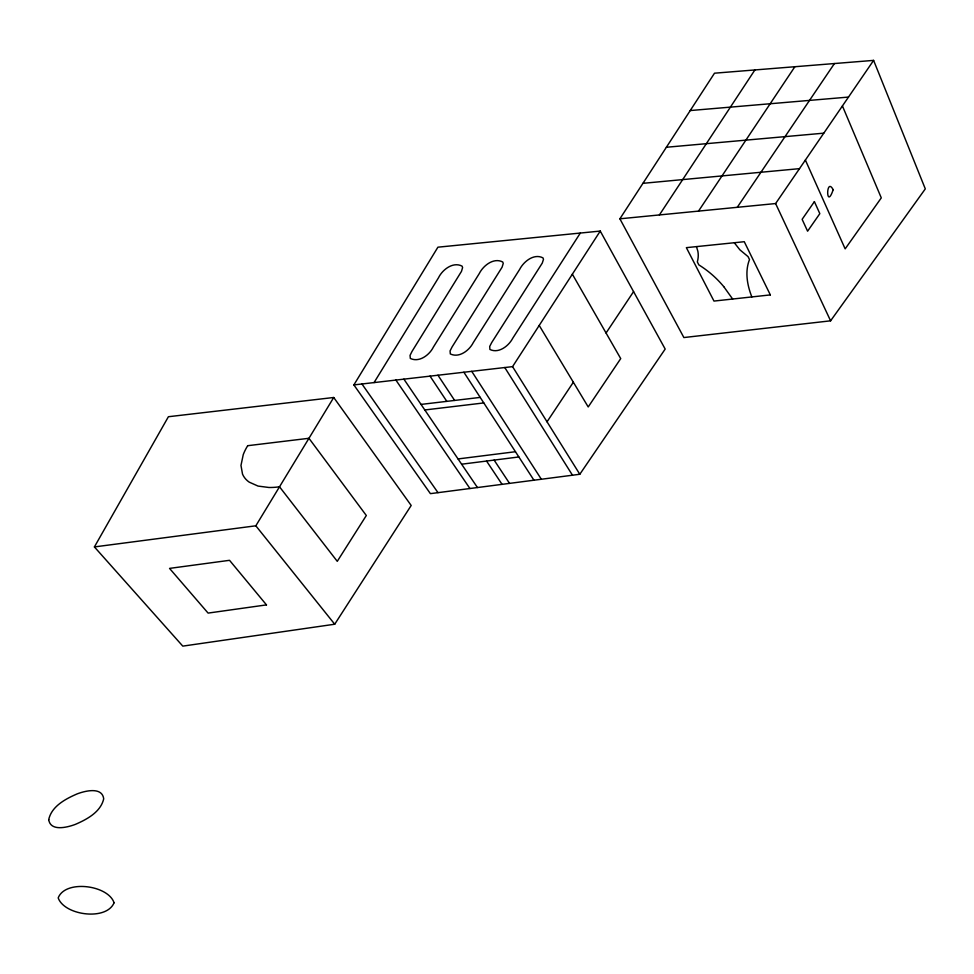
<?xml version="1.0" encoding="UTF-8"?>
<svg xmlns="http://www.w3.org/2000/svg" width="974" height="974" viewBox="0 0 974 974"><rect width="100%" height="100%" fill="white"/><g stroke="black" fill="none" stroke-linecap="round" stroke-linejoin="round"><path stroke-width="1.46" d="M94.405 546.925L168.405 416.726L333.729 397.489L411.186 505.469L334.715 624.224L182.783 646.127L94.405 546.925L255.833 525.802L333.729 397.489M353.879 384.913L437.91 247.189L600.252 231.069L665.181 349.057L579.81 474.265L430.398 493.648L353.879 384.913L512.555 366.638L600.252 231.069M374.053 382.587L438.483 277.797C442.427 269.615 453.117 261.385 462.102 266.158L462.601 267.594L461.481 271.369L412.014 351.419L410.042 355.4L410.334 358.432C419.149 362.791 429.461 355.035 433.393 347.073L479.257 273.597C483.25 265.525 493.83 257.246 502.767 262.018L503.241 263.443L502.085 267.205L452.082 346.939L450.073 350.908L450.317 353.927C459.083 358.286 469.298 350.482 473.267 342.629L519.629 269.433C523.647 261.47 534.142 253.143 543.017 257.915L543.468 259.327L542.274 263.09L491.736 342.507L489.703 346.452L489.91 349.459C498.615 353.818 508.745 345.965 512.75 338.222L580.321 233.054M619.89 218.809L714.502 73.196L873.605 60.388L925.3 188.883L830.591 320.823L683.882 337.552L619.89 218.809L775.608 203.554L873.605 60.388M659.41 214.937L754.899 69.945M547.035 421.815L573.345 382.222M606.059 333.011L633.575 291.616M698.528 211.102L794.869 66.731M737.257 207.304L834.438 63.541M458.036 458.937L515.453 451.717M461.627 464.208L518.862 456.964M247.676 445.702L308.953 438.288L366.321 515.502L337.272 561.341L279.514 486.793A58.842 48.883 -19.8 0 1 268.921 487.487L258.037 486.075L249.222 482.142A25.616 21.087 -19 0 1 242.514 474.107L240.98 465.426L243.257 454.59A58.063 47.653 -20.4 0 1 247.688 445.715M421.036 404.417L480.206 397.404M424.81 409.969L483.798 402.932M642.937 183.331L799.496 168.648M666.386 147.257L823.785 133.17M690.237 110.549L848.488 97.083M723.731 286.6L732.643 299.03M255.833 525.802L334.715 624.224M361.951 383.975L437.996 492.661M395.894 380.067L469.931 488.522M403.893 379.154L477.455 487.536M430.033 376.134L446.822 401.361M486.562 461.055L502.06 484.346M437.959 375.221L454.639 400.436M494.122 460.093L509.536 483.384M463.88 372.238L533.947 480.219M471.733 371.338L541.349 479.257M504.776 367.527L572.481 475.215M512.555 366.638L579.81 474.265M734.299 242.733L739.875 249.819L748.056 256.612L749.505 259.559C744.733 271.649 747.216 285.199 751.843 296.924M539.206 325.438L588.211 406.949L620.718 358.602L572.359 274.193M775.608 203.554L830.591 320.823M805.376 160.053L845.152 248.869L881.287 197.892L842.425 105.947M696.459 246.617L697.871 251.28A27.662 22.244 -39.5 0 1 697.335 261.921L698.833 264.879A156.595 124.502 -33.6 0 1 723.719 286.612M833.172 189.711C825.903 211.346 825.83 176.014 833.172 189.711M114.055 902.764C106.556 921.124 64.345 915.438 58.197 897.906C65.331 879.352 108.224 885.049 114.055 902.764M48.712 819.658C50.526 831.808 67.535 827.34 75.424 824.357C86.917 819.378 100.712 812.036 103.707 798.826C102.185 786.517 84.921 790.912 77.056 793.932C65.526 798.924 51.537 806.314 48.712 819.658M814.398 201.642L802.126 219.333L807.592 231.203L819.828 213.647L814.398 201.642M266.474 604.891L208.095 613.096L169.537 568.39L229.535 560.318L266.474 604.891M770.337 294.903L713.979 301.076L686.366 247.652L744.27 241.71L770.337 294.903"/></g></svg>
